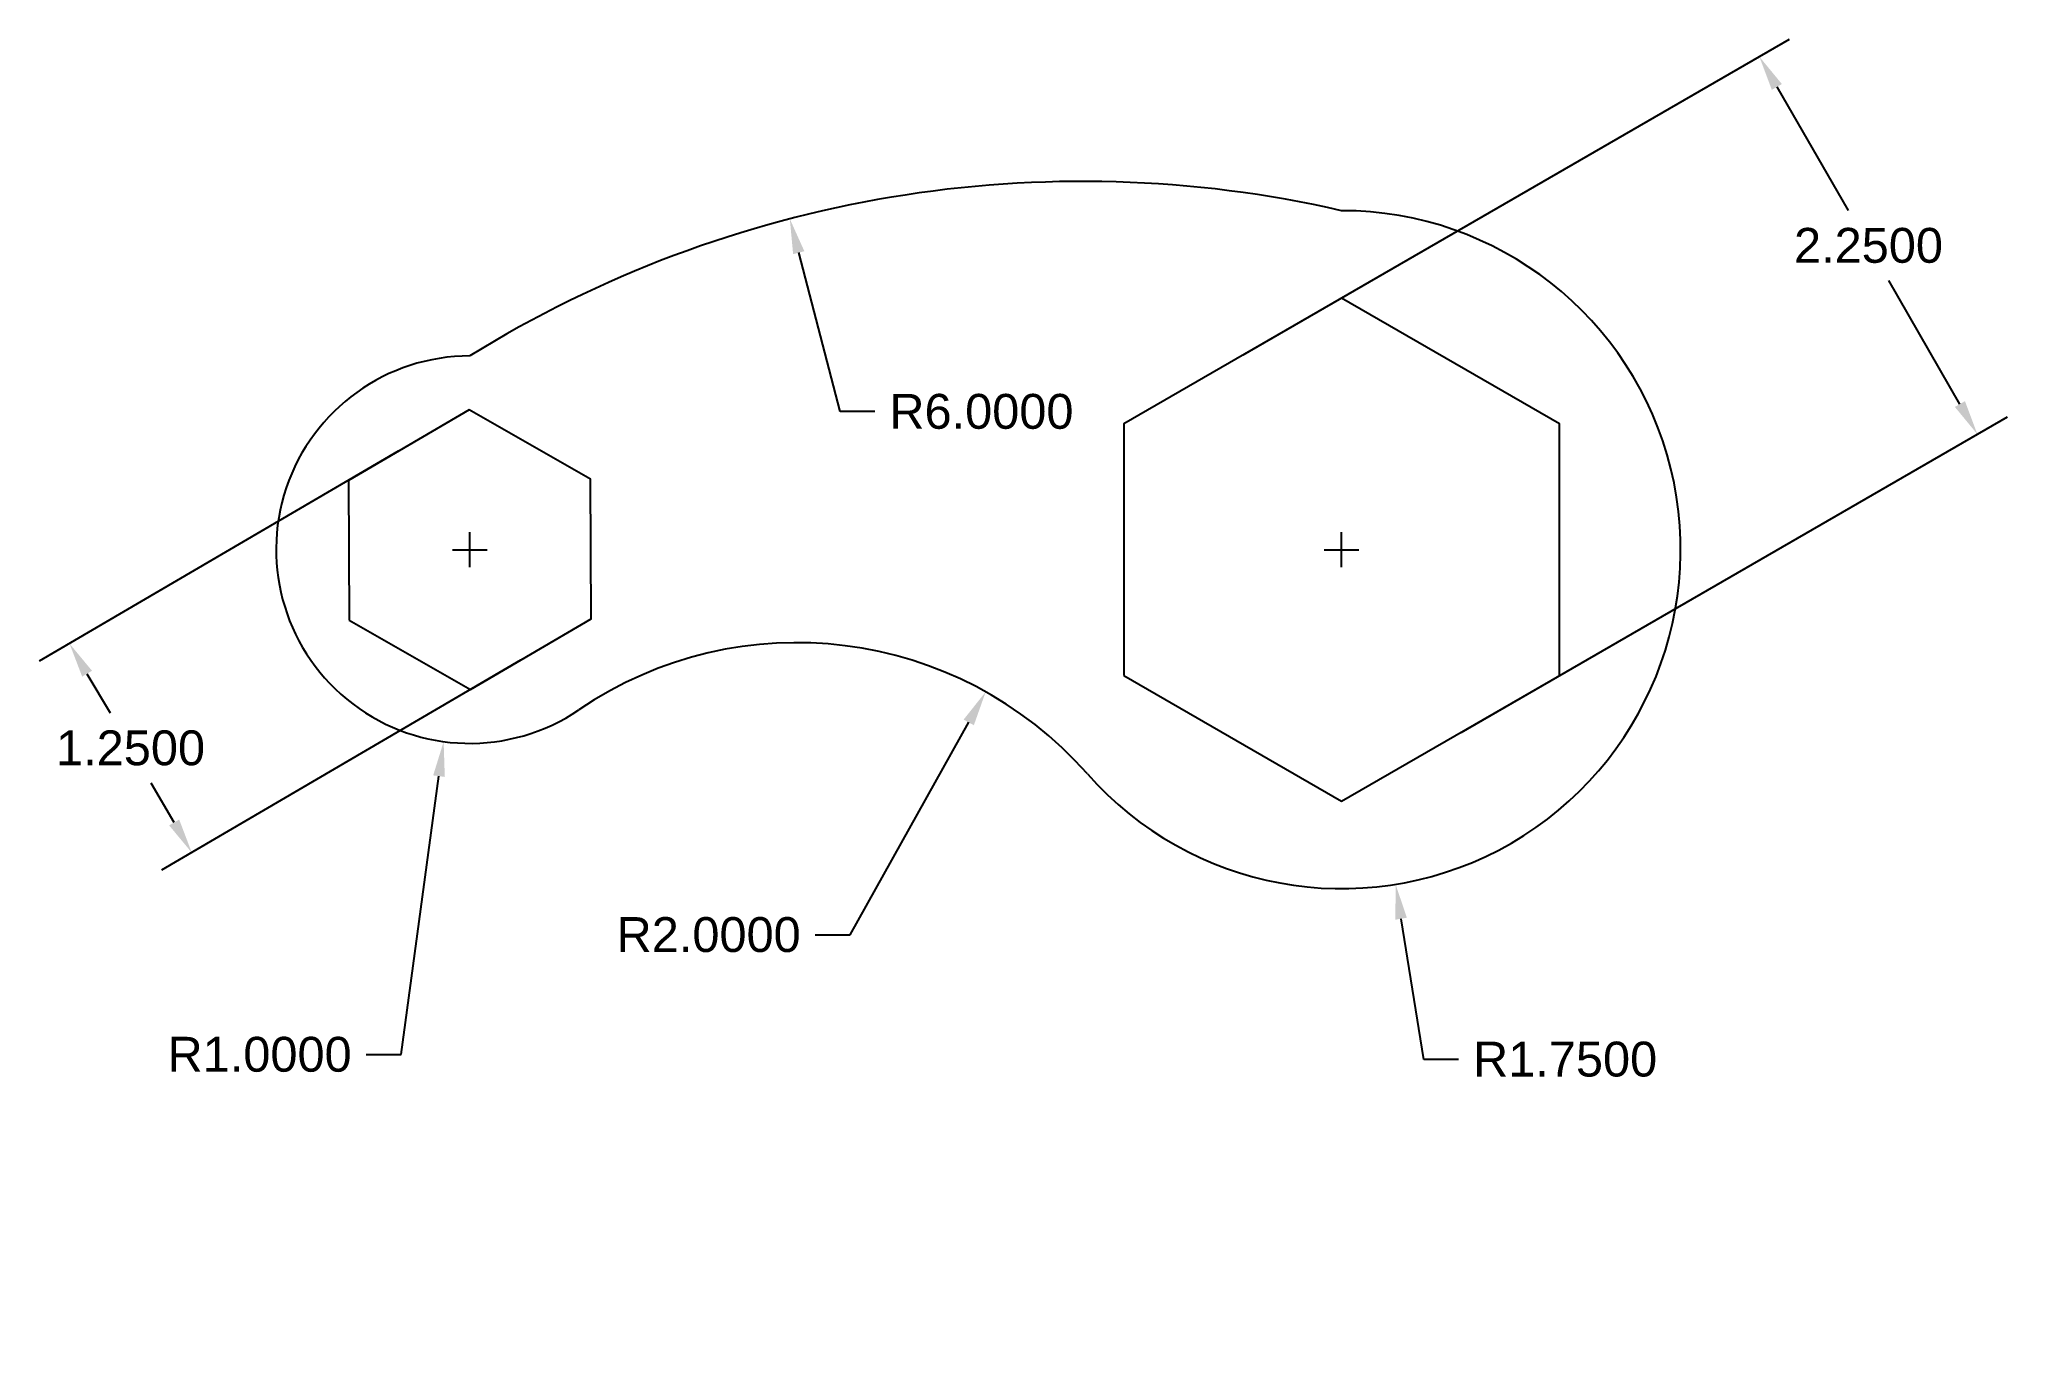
# Model space of a CAD drawing. Header units: inches. Extents: x 20.6 to 30.8, y 8.1 to 14.9.
import ezdxf

# ---------------------------------------------------------------- set-up
doc = ezdxf.new("R2010")
doc.units = ezdxf.units.IN
doc.header["$MEASUREMENT"] = 0
doc.styles.get("Standard").update_dxf_attribs({"font": 'arial.ttf'})
doc.dimstyles.get("Standard").update_dxf_attribs({"dimtxt": 0.18, "dimasz": 0.18, "dimexe": 0.18, "dimexo": 0.0625, "dimgap": 0.09, "dimtad": 0, "dimtih": 1, "dimtoh": 1, "dimdec": 4, "dimzin": 0, "dimdsep": 46, "dimtxsty": 'Standard', "dimcen": 0.09, "dimadec": 0, "dimazin": 0, "dimtfac": 1, "dimtdec": 4, "dimtofl": 0, "dimtmove": 0, "dimatfit": 3, "dimfxl": 1, "dimtolj": 1, "dimtzin": 0, "dimarcsym": 0})

# ---------------------------------------------------------------- blocks, each defined once
blk = doc.blocks.new('*D2')
at = {"color": 0, "lineweight": -2, "transparency": 16777216}
for p, q in [((22.447, 12.742), (20.594, 11.658)), ((20.84, 11.594), (20.959, 11.392)), ((23.078, 11.663), (21.225, 10.58)), ((21.29, 10.826), (21.172, 11.028))]:
    blk.add_line(p, q, dxfattribs=at)
at = {"color": 0, "transparency": 16777216}
for points in [[(20.866, 11.609), (20.815, 11.579), (20.75, 11.749)], [(21.316, 10.841), (21.264, 10.811), (21.381, 10.67)]]:
    blk.add_solid(points, dxfattribs=at)
at = {"layer": 'Defpoints', "color": 0, "transparency": 16777216}
for p in [(22.501, 12.774), (23.132, 11.695), (21.381, 10.67)]:
    blk.add_point(p, dxfattribs=at)
at = {"color": 0, "transparency": 16777216, "insert": (21.065, 11.21), "char_height": 0.18, "attachment_point": 5}
blk.add_mtext('\\A1;1.2500', dxfattribs=at)
blk = doc.blocks.new('*D3')
at = {"color": 0, "lineweight": -2, "transparency": 16777216}
for p, q in [((26.808, 13.24), (29.629, 14.869)), ((29.563, 14.623), (29.931, 13.986)), ((30.508, 12.986), (30.141, 13.623)), ((27.933, 11.291), (30.754, 12.92))]:
    blk.add_line(p, q, dxfattribs=at)
at = {"color": 0, "transparency": 16777216}
for points in [[(29.589, 14.638), (29.537, 14.608), (29.473, 14.779)], [(30.534, 13.001), (30.482, 12.971), (30.598, 12.83)]]:
    blk.add_solid(points, dxfattribs=at)
at = {"layer": 'Defpoints', "color": 0, "transparency": 16777216}
for p in [(26.754, 13.209), (30.598, 12.83), (27.879, 11.26)]:
    blk.add_point(p, dxfattribs=at)
at = {"color": 0, "transparency": 16777216, "insert": (30.036, 13.804), "char_height": 0.18, "attachment_point": 5}
blk.add_mtext('\\A1;2.2500', dxfattribs=at)
blk = doc.blocks.new('*D4')
at = {"color": 0, "lineweight": -2, "transparency": 16777216}
for p, q in [((22.816, 12.144), (22.816, 12.324)), ((22.726, 12.234), (22.906, 12.234)), ((22.461, 9.628), (22.657, 11.065)), ((22.281, 9.628), (22.461, 9.628))]:
    blk.add_line(p, q, dxfattribs=at)
at = {"color": 0, "transparency": 16777216}
blk.add_solid([(22.627, 11.069), (22.687, 11.061), (22.681, 11.243)], dxfattribs=at)
at = {"layer": 'Defpoints', "color": 0, "transparency": 16777216}
for p in [(22.816, 12.234), (22.681, 11.243)]:
    blk.add_point(p, dxfattribs=at)
at = {"color": 0, "transparency": 16777216, "insert": (21.731, 9.628), "char_height": 0.18, "attachment_point": 5}
blk.add_mtext('\\A1;R1.0000', dxfattribs=at)
blk = doc.blocks.new('*D5')
at = {"color": 0, "lineweight": -2, "transparency": 16777216}
for p, q in [((27.316, 12.144), (27.316, 12.324)), ((27.226, 12.234), (27.406, 12.234)), ((27.74, 9.603), (27.623, 10.329)), ((27.92, 9.603), (27.74, 9.603))]:
    blk.add_line(p, q, dxfattribs=at)
at = {"color": 0, "transparency": 16777216}
blk.add_solid([(27.653, 10.334), (27.594, 10.324), (27.595, 10.507)], dxfattribs=at)
at = {"layer": 'Defpoints', "color": 0, "transparency": 16777216}
for p in [(27.316, 12.234), (27.595, 10.507)]:
    blk.add_point(p, dxfattribs=at)
at = {"color": 0, "transparency": 16777216, "insert": (28.47, 9.603), "char_height": 0.18, "attachment_point": 5}
blk.add_mtext('\\A1;R1.7500', dxfattribs=at)
blk = doc.blocks.new('*D6')
at = {"color": 0, "lineweight": -2, "transparency": 16777216}
for p, q in [((24.779, 10.246), (25.392, 11.343)), ((24.599, 10.246), (24.779, 10.246))]:
    blk.add_line(p, q, dxfattribs=at)
at = {"color": 0, "transparency": 16777216}
blk.add_solid([(25.365, 11.357), (25.418, 11.328), (25.479, 11.5)], dxfattribs=at)
at = {"layer": 'Defpoints', "color": 0, "transparency": 16777216}
for p in [(25.479, 11.5), (24.504, 9.754)]:
    blk.add_point(p, dxfattribs=at)
at = {"color": 0, "transparency": 16777216, "insert": (24.049, 10.246), "char_height": 0.18, "attachment_point": 5}
blk.add_mtext('\\A1;R2.0000', dxfattribs=at)
blk = doc.blocks.new('*D7')
at = {"color": 0, "lineweight": -2, "transparency": 16777216}
for p, q in [((24.727, 12.947), (24.514, 13.768)), ((24.907, 12.947), (24.727, 12.947))]:
    blk.add_line(p, q, dxfattribs=at)
at = {"color": 0, "transparency": 16777216}
blk.add_solid([(24.543, 13.775), (24.485, 13.76), (24.468, 13.942)], dxfattribs=at)
at = {"layer": 'Defpoints', "color": 0, "transparency": 16777216}
for p in [(24.468, 13.942), (25.979, 8.135)]:
    blk.add_point(p, dxfattribs=at)
at = {"color": 0, "transparency": 16777216, "insert": (25.457, 12.947), "char_height": 0.18, "attachment_point": 5}
blk.add_mtext('\\A1;R6.0000', dxfattribs=at)

msp = doc.modelspace()

# ---------------------------------------------------------------- linework, layer by layer
for points in [[(26.19134, 11.5848), (27.31634, 10.93528), (28.44134, 11.5848), (28.44134, 12.88384), (27.31634, 13.53336), (26.19134, 12.88384)], [(22.1934, 11.86992), (22.82045, 11.51265), (23.44338, 11.87705), (23.43927, 12.59872), (22.81222, 12.956), (22.18929, 12.5916)]]:
    msp.add_lwpolyline(points, close=True)
for centre, radius, start, end in [((25.97867, 8.13534), 6, 77.117944, 121.8067), ((27.31634, 12.23432), 1.75, 221.409622, 90), ((22.81634, 12.23432), 1, 90, 304.228866), ((24.50384, 9.75393), 2, 41.409622, 124.228866)]:
    msp.add_arc(centre, radius, start, end)

# ---------------------------------------------------------------- dimensions: what is measured, and where the dimension line sits
for p1, p2, distance, picture, middle in [((26.75384, 13.2086), (27.87884, 11.26004), 3.14023, '*D3', (30.03586, 13.80444)), ((22.50076, 12.7738), (23.13192, 11.69485), -2.02883, '*D2', (21.06513, 11.20991))]:
    dim = msp.add_aligned_dim(p1=p1, p2=p2, distance=distance, dimstyle='Standard')
    dim.commit()
    dim.dimension.update_dxf_attribs({"geometry": picture, "text_midpoint": middle})
for center, mpoint, picture, middle in [((25.97867, 8.13534), (24.46824, 13.94211), '*D7', (25.4566, 12.94673)), ((22.81634, 12.23432), (22.68121, 11.24349), '*D4', (21.7315, 9.62845)), ((27.31634, 12.23432), (27.59459, 10.50659), '*D5', (28.46962, 9.60273)), ((24.50384, 9.75393), (25.47933, 11.4999), '*D6', (24.0492, 10.2458))]:
    dim = msp.add_radius_dim(center=center, mpoint=mpoint, dimstyle='Standard')
    dim.commit()
    dim.dimension.update_dxf_attribs({"geometry": picture, "text_midpoint": middle, "dimtype": 164})

doc.saveas('drawing.dxf')
